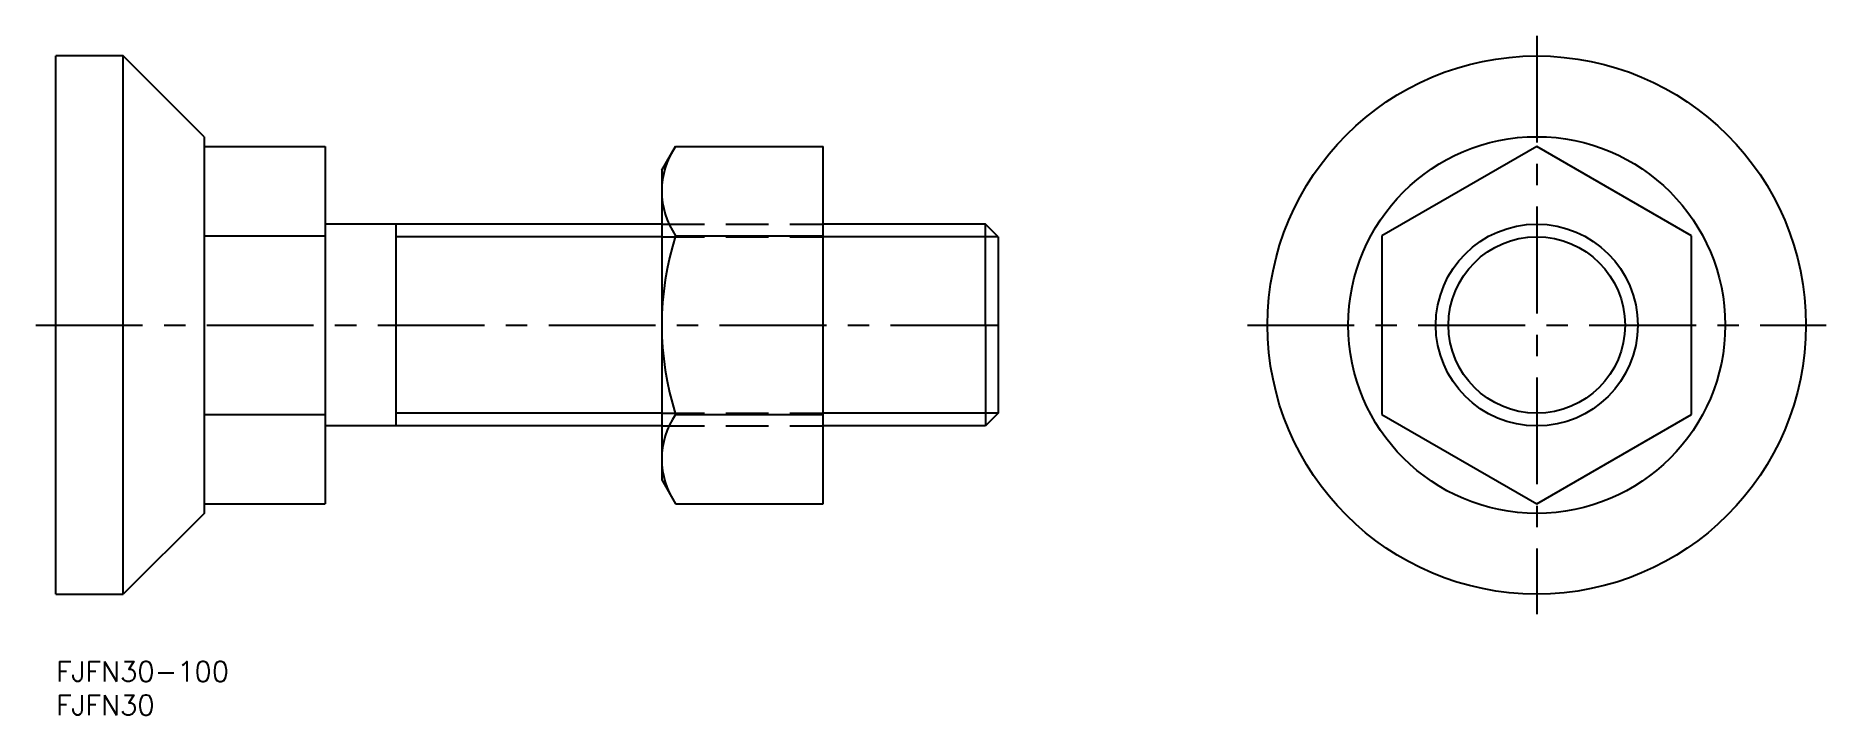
# Model space of a CAD drawing. Extents: x -3 to 263, y -8 to 93.
import ezdxf

# ---------------------------------------------------------------- set-up
doc = ezdxf.new("R2010")
doc.units = 0
doc.header["$LTSCALE"] = 0.5
doc.linetypes.add('CENTER', pattern=[50.8, 31.75, -6.35, 6.35, -6.35])
doc.linetypes.add('DASHED', pattern=[19.05, 12.7, -6.35])
for name, color, linetype in [('MSM_CENTER', 1, 'CENTER'), ('MSM_CONTINUOUS', 7, 'CONTINUOUS'), ('MSM_DASHED', 4, 'DASHED'), ('MSM_NARROW', 5, 'CONTINUOUS'), ('MSM_PART_NUMBER', 7, 'CONTINUOUS')]:
    doc.layers.add(name, color=color, linetype=linetype)
doc.styles.get("Standard").update_dxf_attribs({"font": 'txt.shx', "height": 3, "bigfont": 'bigfont.shx'})

msp = doc.modelspace()

# ---------------------------------------------------------------- linework, layer by layer
at = {"layer": 'MSM_CENTER'}
for p, q in [((220, 93), (220, 7)), ((-3, 50), (143, 50)), ((177, 50), (263, 50))]:
    msp.add_line(p, q, dxfattribs=at)
at = {"layer": 'MSM_CONTINUOUS'}
for p, q in [((10, 90), (0, 90)), ((0, 10), (0, 90)), ((22, 78), (10, 90)), ((10, 10), (10, 90)), ((22, 78), (22, 22)), ((22, 76.56), (40, 76.56)), ((40, 76.56), (40, 23.44)), ((90, 73), (92.05, 76.56)), ((92.05, 76.56), (114, 76.56)), ((114, 23.44), (114, 76.56)), ((220, 76.56), (197, 63.28)), ((243, 63.28), (220, 76.56)), ((90, 73), (90, 27)), ((90, 65), (40, 65)), ((50.5, 65), (50.5, 35)), ((138.11, 65), (114, 65)), ((140, 63.11), (138.11, 65)), ((138.11, 50), (138.11, 65)), ((22, 63.28), (40, 63.28)), ((92.05, 63.28), (114, 63.28)), ((140, 63.11), (140, 36.89)), ((197, 63.28), (197, 36.72)), ((243, 36.72), (243, 63.28)), ((138.11, 50), (138.11, 35)), ((22, 36.72), (40, 36.72)), ((90, 35), (40, 35)), ((92.05, 36.72), (114, 36.72)), ((138.11, 35), (114, 35)), ((140, 36.89), (138.11, 35)), ((197, 36.72), (220, 23.44)), ((220, 23.44), (243, 36.72)), ((90, 27), (92.05, 23.44)), ((22, 22), (10, 10)), ((22, 23.44), (40, 23.44)), ((92.05, 23.44), (114, 23.44)), ((0, 10), (10, 10))]:
    msp.add_line(p, q, dxfattribs=at)
for radius in [40, 28, 15]:
    msp.add_circle((220, 50), radius, dxfattribs=at)
for centre, radius, start, end in [((101.76, 69.92), 11.76, 145.6158, 214.3842), ((133.95, 50), 43.95, 162.412, 197.588), ((101.76, 30.08), 11.76, 145.6158, 214.3842)]:
    msp.add_arc(centre, radius, start, end, dxfattribs=at)
at = {"layer": 'MSM_DASHED'}
for p, q in [((90, 65), (114, 65)), ((90, 63.11), (114, 63.11)), ((90, 36.89), (114, 36.89)), ((90, 35), (114, 35))]:
    msp.add_line(p, q, dxfattribs=at)
at = {"layer": 'MSM_NARROW'}
for p, q in [((90, 63.11), (50.5, 63.11)), ((140, 63.11), (114, 63.11)), ((90, 36.89), (50.5, 36.89)), ((140, 36.89), (114, 36.89))]:
    msp.add_line(p, q, dxfattribs=at)
msp.add_circle((220, 50), 13.11, dxfattribs=at)

# ---------------------------------------------------------------- texts
at = {"layer": 'MSM_PART_NUMBER'}
for s, p in [('FJFN30-100', (0, -3)), ('FJFN30', (0, -8))]:
    msp.add_text(s, height=3, dxfattribs=at).set_placement(p)

doc.saveas('drawing.dxf')
